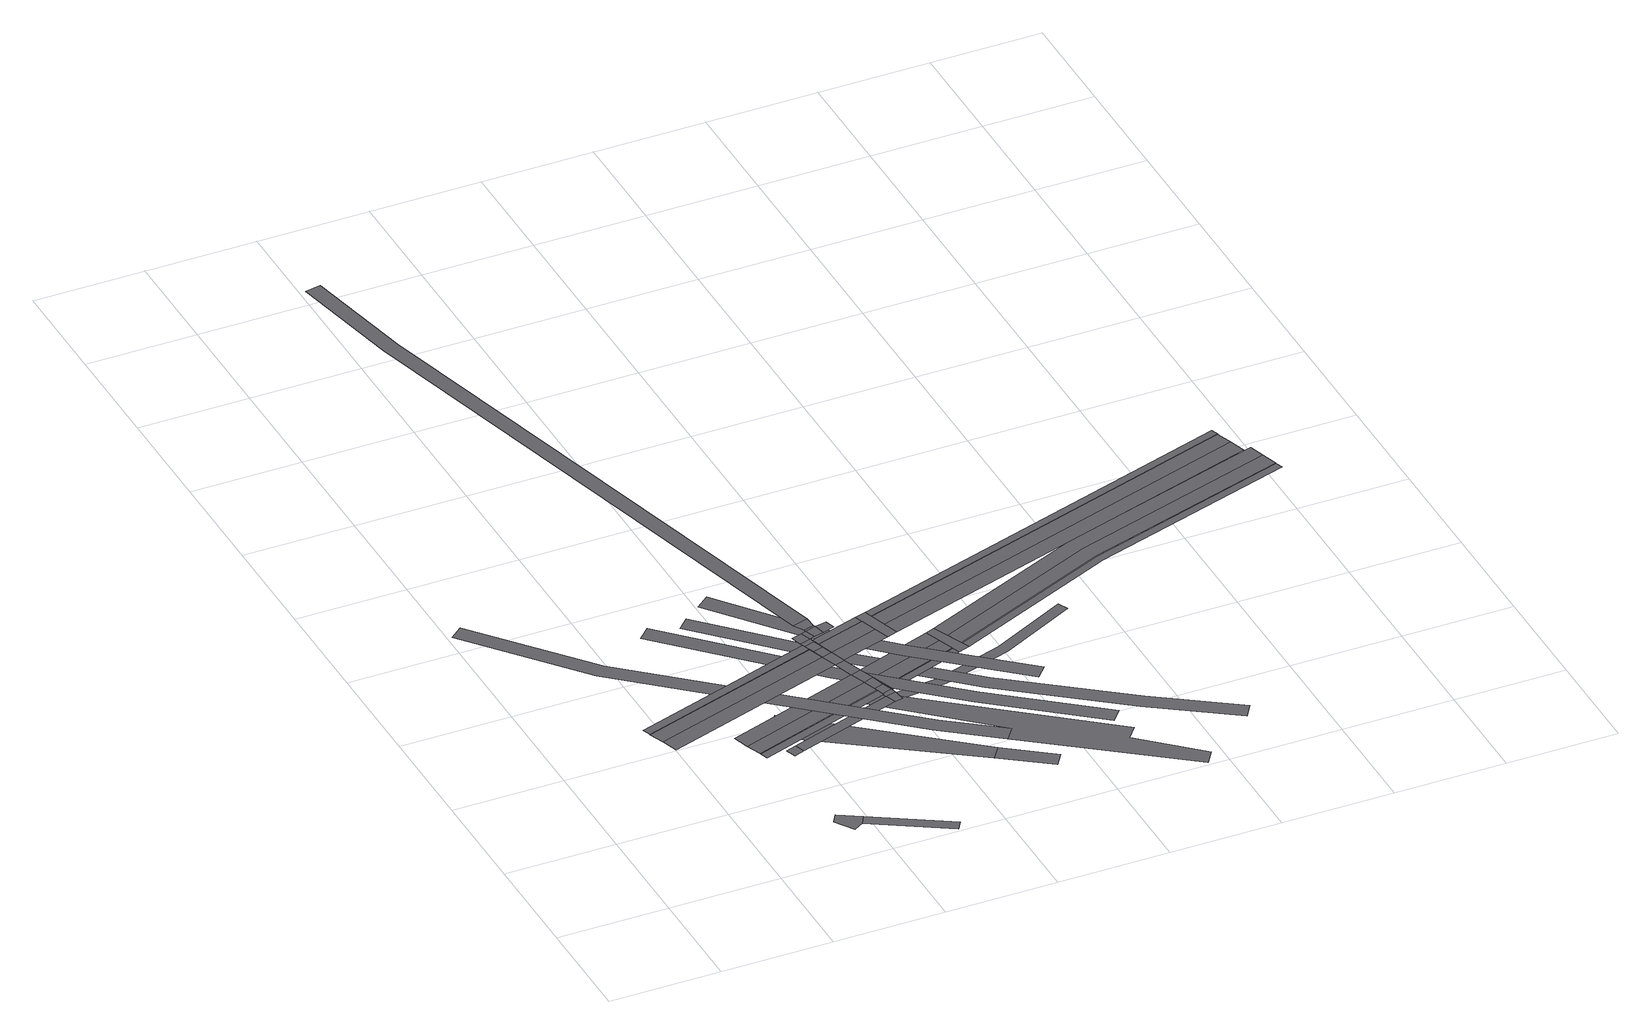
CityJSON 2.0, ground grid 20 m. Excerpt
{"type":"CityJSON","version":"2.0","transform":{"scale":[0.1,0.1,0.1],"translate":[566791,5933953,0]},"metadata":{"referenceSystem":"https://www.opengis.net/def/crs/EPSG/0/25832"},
"CityObjects":{
"road1":{"type":"Road","attributes":{"class":"transportation","name":"Intersection 3956","_createdBy":"webcityeditor","_createdAt":"2026-07-30T19:20:00.000Z","_connectedOsm2streetsRoadIds":["4722","4723","4715"],"_osm2streetsRoadEndpoints":{"4715":"start","4722":"end","4723":"start"},"_osmNodeIds":["10588214323"],"_intersectionControl":"Signed","_verticalProfile":{"placement":"surface","source":"osm_tags","elevationM":0,"osmLayer":0}},"geometry":[{"type":"MultiSurface","lod":"2","boundaries":[[[0,1,2,3,4]]],"semantics":{"surfaces":[{"type":"TrafficArea","function":"intersection","transportationUsage":"intersection","surfaceMaterial":"asphalt","source":"osm2streets","sourceType":"Connection","connectedRoadIds":["4722","4723","4715"],"roadEndpoints":{"4715":"start","4722":"end","4723":"start"},"osmNodeIds":["10588214323"]}],"values":[0]}}]},
"road2":{"type":"Road","attributes":{"class":"transportation","name":"Intersection 14760","_createdBy":"webcityeditor","_createdAt":"2026-07-30T19:20:00.000Z","_connectedOsm2streetsRoadIds":["18004","18052"],"_osm2streetsRoadEndpoints":{"18004":"start","18052":"end"},"_osmNodeIds":["6545686210"],"_intersectionControl":"Signed","_verticalProfile":{"placement":"surface","source":"osm_tags","elevationM":0,"osmLayer":0}},"geometry":[{"type":"MultiSurface","lod":"2","boundaries":[[[5,6,7,8]]],"semantics":{"surfaces":[{"type":"TrafficArea","function":"intersection","transportationUsage":"intersection","surfaceMaterial":"asphalt","source":"osm2streets","sourceType":"Connection","connectedRoadIds":["18004","18052"],"roadEndpoints":{"18004":"start","18052":"end"},"osmNodeIds":["6545686210"]}],"values":[0]}}]},
"road3":{"type":"Road","attributes":{"class":"transportation","function":"road","name":"osm2streets road 4723","_createdBy":"webcityeditor","_createdAt":"2026-07-30T19:20:00.000Z","_osmWayIds":["45816944"],"_osm2streetsLaneCount":1,"_highwayType":"footway","_osmTags":{"highway":"footway","name":"osm2streets road 4723","layer":"0"},"_verticalProfile":{"placement":"surface","source":"osm_tags","elevationM":0,"osmLayer":0}},"geometry":[{"type":"MultiSurface","lod":"2","boundaries":[[[1,9,10,2]]],"semantics":{"surfaces":[{"type":"TrafficArea","function":"sidewalk","trafficDirection":"forward","transportationUsage":"sidewalk","surfaceMaterial":"paving_stones","verticalPlacement":"surface","roadElevation":0,"source":"osm2streets","sourceType":"Footway","sourceSurfaceIndex":0,"osm2streetsLaneIndex":0,"osmWayIds":["45816944"],"allowedModes":["pedestrian"]}],"values":[0]}}]},
"road4":{"type":"Road","attributes":{"class":"transportation","function":"road","name":"Altmannbrücke","_createdBy":"webcityeditor","_createdAt":"2026-07-30T19:20:00.000Z","_osmWayIds":["1135854788"],"_osm2streetsLaneCount":4,"_highwayType":"secondary","_osmTags":{"highway":"secondary","name":"Altmannbrücke","layer":"1"},"_verticalProfile":{"placement":"elevated","source":"osm_tags","osmLayer":1}},"geometry":[{"type":"MultiSurface","lod":"2","boundaries":[[[11,12,13,14]],[[15,16,12,11]],[[17,18,16,15]],[[19,20,18,17]]],"semantics":{"surfaces":[{"type":"TrafficArea","function":"driving_lane","trafficDirection":"forward","transportationUsage":"car_lane","surfaceMaterial":"asphalt","maxspeed":30,"verticalPlacement":"elevated","source":"osm2streets","sourceType":"Driving","sourceSurfaceIndex":0,"osm2streetsLaneIndex":0,"osmWayIds":["1135854788"],"allowedModes":["car"]},{"type":"TrafficArea","function":"driving_lane","trafficDirection":"forward","transportationUsage":"car_lane","surfaceMaterial":"asphalt","maxspeed":30,"verticalPlacement":"elevated","source":"osm2streets","sourceType":"Driving","sourceSurfaceIndex":1,"osm2streetsLaneIndex":1,"osmWayIds":["1135854788"],"allowedModes":["car"]},{"type":"AuxiliaryTrafficArea","function":"median","trafficDirection":"forward","transportationUsage":"median","surfaceMaterial":"asphalt","maxspeed":30,"verticalPlacement":"elevated","source":"osm2streets","sourceType":"Buffer(Curb)","sourceSurfaceIndex":2,"osm2streetsLaneIndex":2,"osmWayIds":["1135854788"],"osm2streetsPropertiesJson":"{\"allowed_turns\":[],\"direction\":\"Forward\",\"index\":2,\"layer\":1,\"osm_way_ids\":[1135854788],\"road\":22604,\"speed_limit\":\"Some(Speed(8.3333))\",\"type\":\"Buffer(Curb)\",\"width\":0.1}"},{"type":"TrafficArea","function":"sidewalk","trafficDirection":"forward","transportationUsage":"sidewalk","surfaceMaterial":"asphalt","maxspeed":30,"verticalPlacement":"elevated","source":"osm2streets","sourceType":"Sidewalk","sourceSurfaceIndex":3,"osm2streetsLaneIndex":3,"osmWayIds":["1135854788"],"allowedModes":["pedestrian"]}],"values":[0,1,2,3]}}]},
"road5":{"type":"Road","attributes":{"class":"transportation","function":"road","name":"Lübeck-Hamburger Bahn","_createdBy":"webcityeditor","_createdAt":"2026-07-30T19:20:00.000Z","_osmWayIds":["44329825"],"_osm2streetsLaneCount":1,"_highwayType":"rail","_osmTags":{"highway":"rail","name":"Lübeck-Hamburger Bahn","layer":"0"},"_verticalProfile":{"placement":"surface","source":"osm_tags","elevationM":0,"osmLayer":0}},"geometry":[{"type":"MultiSurface","lod":"2","boundaries":[[[21,22,23,24,25,26,27,28]]],"semantics":{"surfaces":[{"type":"TrafficArea","function":"driving_lane","trafficDirection":"forward","transportationUsage":"car_lane","surfaceMaterial":"asphalt","verticalPlacement":"surface","roadElevation":0,"source":"osm2streets","sourceType":"LightRail","sourceSurfaceIndex":0,"osm2streetsLaneIndex":0,"osmWayIds":["44329825"],"allowedModes":["car"]}],"values":[0]}}]},
"road6":{"type":"Road","attributes":{"class":"transportation","function":"road","name":"Altmannbrücke","_createdBy":"webcityeditor","_createdAt":"2026-07-30T19:20:00.000Z","_osmWayIds":["1135854784"],"_osm2streetsLaneCount":4,"_highwayType":"secondary","_osmTags":{"highway":"secondary","name":"Altmannbrücke","layer":"1"},"_verticalProfile":{"placement":"elevated","source":"osm_tags","osmLayer":1}},"geometry":[{"type":"MultiSurface","lod":"2","boundaries":[[[29,30,31,32]],[[33,34,30,29]],[[35,36,34,33]],[[37,38,36,35]]],"semantics":{"surfaces":[{"type":"TrafficArea","function":"driving_lane","trafficDirection":"forward","transportationUsage":"car_lane","surfaceMaterial":"asphalt","maxspeed":30,"verticalPlacement":"elevated","source":"osm2streets","sourceType":"Driving","sourceSurfaceIndex":0,"osm2streetsLaneIndex":0,"osmWayIds":["1135854784"],"allowedModes":["car"]},{"type":"TrafficArea","function":"driving_lane","trafficDirection":"forward","transportationUsage":"car_lane","surfaceMaterial":"asphalt","maxspeed":30,"verticalPlacement":"elevated","source":"osm2streets","sourceType":"Driving","sourceSurfaceIndex":1,"osm2streetsLaneIndex":1,"osmWayIds":["1135854784"],"allowedModes":["car"]},{"type":"AuxiliaryTrafficArea","function":"median","trafficDirection":"forward","transportationUsage":"median","surfaceMaterial":"asphalt","maxspeed":30,"verticalPlacement":"elevated","source":"osm2streets","sourceType":"Buffer(Curb)","sourceSurfaceIndex":2,"osm2streetsLaneIndex":2,"osmWayIds":["1135854784"],"osm2streetsPropertiesJson":"{\"allowed_turns\":[],\"direction\":\"Forward\",\"index\":2,\"layer\":1,\"osm_way_ids\":[1135854784],\"road\":22598,\"speed_limit\":\"Some(Speed(8.3333))\",\"type\":\"Buffer(Curb)\",\"width\":0.1}"},{"type":"TrafficArea","function":"sidewalk","trafficDirection":"forward","transportationUsage":"sidewalk","surfaceMaterial":"asphalt","maxspeed":30,"verticalPlacement":"elevated","source":"osm2streets","sourceType":"Sidewalk","sourceSurfaceIndex":3,"osm2streetsLaneIndex":3,"osmWayIds":["1135854784"],"allowedModes":["pedestrian"]}],"values":[0,1,2,3]}}]},
"road7":{"type":"Road","attributes":{"class":"transportation","function":"road","name":"osm2streets road 18004","_createdBy":"webcityeditor","_createdAt":"2026-07-30T19:20:00.000Z","_osmWayIds":["696163011"],"_osm2streetsLaneCount":1,"_highwayType":"footway","_osmTags":{"highway":"footway","name":"osm2streets road 18004","layer":"1"},"_verticalProfile":{"placement":"elevated","source":"osm_tags","osmLayer":1}},"geometry":[{"type":"MultiSurface","lod":"2","boundaries":[[[8,39,40,5]]],"semantics":{"surfaces":[{"type":"TrafficArea","function":"sidewalk","trafficDirection":"forward","transportationUsage":"sidewalk","surfaceMaterial":"asphalt","verticalPlacement":"elevated","source":"osm2streets","sourceType":"Footway","sourceSurfaceIndex":0,"osm2streetsLaneIndex":0,"osmWayIds":["696163011"],"allowedModes":["pedestrian"]}],"values":[0]}}]},
"road8":{"type":"Road","attributes":{"class":"transportation","name":"Intersection 2571","_createdBy":"webcityeditor","_createdAt":"2026-07-30T19:20:00.000Z","_connectedOsm2streetsRoadIds":["3178","11639","5562"],"_osm2streetsRoadEndpoints":{"3178":"start","5562":"start","11639":"end"},"_osmNodeIds":["315220224"],"_intersectionControl":"Signed","_verticalProfile":{"placement":"surface","source":"osm_tags","elevationM":0,"osmLayer":0}},"geometry":[{"type":"MultiSurface","lod":"2","boundaries":[[[41,42,43,44,45]]],"semantics":{"surfaces":[{"type":"TrafficArea","function":"intersection","transportationUsage":"intersection","surfaceMaterial":"asphalt","source":"osm2streets","sourceType":"Connection","connectedRoadIds":["3178","11639","5562"],"roadEndpoints":{"3178":"start","5562":"start","11639":"end"},"osmNodeIds":["315220224"]}],"values":[0]}}]},
"road9":{"type":"Road","attributes":{"class":"transportation","name":"Intersection 18708","_createdBy":"webcityeditor","_createdAt":"2026-07-30T19:20:00.000Z","_connectedOsm2streetsRoadIds":["18046","22592","18047"],"_osm2streetsRoadEndpoints":{"18046":"end","18047":"start","22592":"end"},"_osmNodeIds":["10588207461"],"_intersectionControl":"Signed","_verticalProfile":{"placement":"surface","source":"osm_tags","elevationM":0,"osmLayer":0}},"geometry":[{"type":"MultiSurface","lod":"2","boundaries":[[[46,47,48,49,50]]],"semantics":{"surfaces":[{"type":"TrafficArea","function":"intersection","transportationUsage":"intersection","surfaceMaterial":"asphalt","source":"osm2streets","sourceType":"Connection","connectedRoadIds":["18046","22592","18047"],"roadEndpoints":{"18046":"end","18047":"start","22592":"end"},"osmNodeIds":["10588207461"]}],"values":[0]}}]},
"road10":{"type":"Road","attributes":{"class":"transportation","function":"road","name":"osm2streets road 22592","_createdBy":"webcityeditor","_createdAt":"2026-07-30T19:20:00.000Z","_osmWayIds":["1135854779"],"_osm2streetsLaneCount":1,"_highwayType":"footway","_osmTags":{"highway":"footway","name":"osm2streets road 22592","layer":"1"},"_verticalProfile":{"placement":"elevated","source":"osm_tags","osmLayer":1}},"geometry":[{"type":"MultiSurface","lod":"2","boundaries":[[[51,48,47,52]]],"semantics":{"surfaces":[{"type":"TrafficArea","function":"sidewalk","trafficDirection":"forward","transportationUsage":"sidewalk","surfaceMaterial":"paving_stones","verticalPlacement":"elevated","source":"osm2streets","sourceType":"Footway","sourceSurfaceIndex":0,"osm2streetsLaneIndex":0,"osmWayIds":["1135854779"],"allowedModes":["pedestrian"]}],"values":[0]}}]},
"road11":{"type":"Road","attributes":{"class":"transportation","name":"Intersection 18717","_createdBy":"webcityeditor","_createdAt":"2026-07-30T19:20:00.000Z","_connectedOsm2streetsRoadIds":["208","22603","207","22604"],"_osm2streetsRoadEndpoints":{"207":"end","208":"start","22603":"end","22604":"start"},"_osmNodeIds":["10588207460"],"_intersectionControl":"Signalled","_verticalProfile":{"placement":"surface","source":"osm_tags","elevationM":0,"osmLayer":0}},"geometry":[{"type":"MultiSurface","lod":"2","boundaries":[[[19,14,53,54,55,56,11]]],"semantics":{"surfaces":[{"type":"TrafficArea","function":"intersection","transportationUsage":"intersection","surfaceMaterial":"asphalt","source":"osm2streets","sourceType":"Connection","connectedRoadIds":["208","22603","207","22604"],"roadEndpoints":{"207":"end","208":"start","22603":"end","22604":"start"},"osmNodeIds":["10588207460"]}],"values":[0]}}]},
"road12":{"type":"Road","attributes":{"class":"transportation","name":"Intersection 115","_createdBy":"webcityeditor","_createdAt":"2026-07-30T19:20:00.000Z","_connectedOsm2streetsRoadIds":["22592","208"],"_osm2streetsRoadEndpoints":{"208":"end","22592":"start"},"_osmNodeIds":["10588207458"],"_intersectionControl":"Signed","_verticalProfile":{"placement":"surface","source":"osm_tags","elevationM":0,"osmLayer":0}},"geometry":[{"type":"MultiSurface","lod":"2","boundaries":[[[57,51,52,58]]],"semantics":{"surfaces":[{"type":"TrafficArea","function":"intersection","transportationUsage":"intersection","surfaceMaterial":"asphalt","source":"osm2streets","sourceType":"Connection","connectedRoadIds":["22592","208"],"roadEndpoints":{"208":"end","22592":"start"},"osmNodeIds":["10588207458"]}],"values":[0]}}]},
"road13":{"type":"Road","attributes":{"class":"transportation","function":"road","name":"osm2streets road 208","_createdBy":"webcityeditor","_createdAt":"2026-07-30T19:20:00.000Z","_osmWayIds":["4856951"],"_osm2streetsLaneCount":1,"_highwayType":"footway","_osmTags":{"highway":"footway","name":"osm2streets road 208","layer":"1"},"_verticalProfile":{"placement":"elevated","source":"osm_tags","osmLayer":1}},"geometry":[{"type":"MultiSurface","lod":"2","boundaries":[[[56,57,58,11]]],"semantics":{"surfaces":[{"type":"TrafficArea","function":"sidewalk","trafficDirection":"forward","transportationUsage":"sidewalk","surfaceMaterial":"asphalt","verticalPlacement":"elevated","source":"osm2streets","sourceType":"Footway","sourceSurfaceIndex":0,"osm2streetsLaneIndex":0,"osmWayIds":["4856951"],"allowedModes":["pedestrian"]}],"values":[0]}}]},
"road14":{"type":"Road","attributes":{"class":"transportation","function":"road","name":"osm2streets road 207","_createdBy":"webcityeditor","_createdAt":"2026-07-30T19:20:00.000Z","_osmWayIds":["4856951"],"_osm2streetsLaneCount":1,"_highwayType":"footway","_osmTags":{"highway":"footway","name":"osm2streets road 207","layer":"1"},"_verticalProfile":{"placement":"elevated","source":"osm_tags","osmLayer":1}},"geometry":[{"type":"MultiSurface","lod":"2","boundaries":[[[59,53,14,31]]],"semantics":{"surfaces":[{"type":"TrafficArea","function":"sidewalk","trafficDirection":"forward","transportationUsage":"sidewalk","surfaceMaterial":"asphalt","verticalPlacement":"elevated","source":"osm2streets","sourceType":"Footway","sourceSurfaceIndex":0,"osm2streetsLaneIndex":0,"osmWayIds":["4856951"],"allowedModes":["pedestrian"]}],"values":[0]}}]},
"road15":{"type":"Road","attributes":{"class":"transportation","name":"Intersection 18709","_createdBy":"webcityeditor","_createdAt":"2026-07-30T19:20:00.000Z","_connectedOsm2streetsRoadIds":["22593","18005","18004"],"_osm2streetsRoadEndpoints":{"18004":"end","18005":"start","22593":"start"},"_osmNodeIds":["6537250724"],"_intersectionControl":"Signed","_verticalProfile":{"placement":"surface","source":"osm_tags","elevationM":0,"osmLayer":0}},"geometry":[{"type":"MultiSurface","lod":"2","boundaries":[[[39,60,61,62,40]]],"semantics":{"surfaces":[{"type":"TrafficArea","function":"intersection","transportationUsage":"intersection","surfaceMaterial":"asphalt","source":"osm2streets","sourceType":"Connection","connectedRoadIds":["22593","18005","18004"],"roadEndpoints":{"18004":"end","18005":"start","22593":"start"},"osmNodeIds":["6537250724"]}],"values":[0]}}]},
"road16":{"type":"Road","attributes":{"class":"transportation","function":"road","name":"osm2streets road 206","_createdBy":"webcityeditor","_createdAt":"2026-07-30T19:20:00.000Z","_osmWayIds":["4856951"],"_osm2streetsLaneCount":1,"_highwayType":"footway","_osmTags":{"highway":"footway","name":"osm2streets road 206","layer":"1"},"_verticalProfile":{"placement":"elevated","source":"osm_tags","osmLayer":1}},"geometry":[{"type":"MultiSurface","lod":"2","boundaries":[[[63,64,65,66]]],"semantics":{"surfaces":[{"type":"TrafficArea","function":"sidewalk","trafficDirection":"forward","transportationUsage":"sidewalk","surfaceMaterial":"asphalt","verticalPlacement":"elevated","source":"osm2streets","sourceType":"Footway","sourceSurfaceIndex":0,"osm2streetsLaneIndex":0,"osmWayIds":["4856951"],"allowedModes":["pedestrian"]}],"values":[0]}}]},
"road17":{"type":"Road","attributes":{"class":"transportation","name":"Intersection 114","_createdBy":"webcityeditor","_createdAt":"2026-07-30T19:20:00.000Z","_connectedOsm2streetsRoadIds":["206","22593"],"_osm2streetsRoadEndpoints":{"206":"start","22593":"end"},"_osmNodeIds":["10588207459"],"_intersectionControl":"Signed","_verticalProfile":{"placement":"surface","source":"osm_tags","elevationM":0,"osmLayer":0}},"geometry":[{"type":"MultiSurface","lod":"2","boundaries":[[[66,67,68,63]]],"semantics":{"surfaces":[{"type":"TrafficArea","function":"intersection","transportationUsage":"intersection","surfaceMaterial":"asphalt","source":"osm2streets","sourceType":"Connection","connectedRoadIds":["206","22593"],"roadEndpoints":{"206":"start","22593":"end"},"osmNodeIds":["10588207459"]}],"values":[0]}}]},
"road18":{"type":"Road","attributes":{"class":"transportation","function":"road","name":"osm2streets road 22593","_createdBy":"webcityeditor","_createdAt":"2026-07-30T19:20:00.000Z","_osmWayIds":["1135854780"],"_osm2streetsLaneCount":1,"_highwayType":"footway","_osmTags":{"highway":"footway","name":"osm2streets road 22593","layer":"1"},"_verticalProfile":{"placement":"elevated","source":"osm_tags","osmLayer":1}},"geometry":[{"type":"MultiSurface","lod":"2","boundaries":[[[62,68,67,40]]],"semantics":{"surfaces":[{"type":"TrafficArea","function":"sidewalk","trafficDirection":"forward","transportationUsage":"sidewalk","surfaceMaterial":"paving_stones","verticalPlacement":"elevated","source":"osm2streets","sourceType":"Footway","sourceSurfaceIndex":0,"osm2streetsLaneIndex":0,"osmWayIds":["1135854780"],"allowedModes":["pedestrian"]}],"values":[0]}}]},
"road19":{"type":"Road","attributes":{"class":"transportation","name":"Intersection 18712","_createdBy":"webcityeditor","_createdAt":"2026-07-30T19:20:00.000Z","_connectedOsm2streetsRoadIds":["207","22599","206","22598"],"_osm2streetsRoadEndpoints":{"206":"end","207":"start","22598":"end","22599":"start"},"_osmNodeIds":["14886728"],"_intersectionControl":"Signalled","_verticalProfile":{"placement":"surface","source":"osm_tags","elevationM":0,"osmLayer":0}},"geometry":[{"type":"MultiSurface","lod":"2","boundaries":[[[38,65,64,69,59,31]]],"semantics":{"surfaces":[{"type":"TrafficArea","function":"intersection","transportationUsage":"intersection","surfaceMaterial":"asphalt","source":"osm2streets","sourceType":"Connection","connectedRoadIds":["207","22599","206","22598"],"roadEndpoints":{"206":"end","207":"start","22598":"end","22599":"start"},"osmNodeIds":["14886728"]}],"values":[0]}}]},
"road20":{"type":"Road","attributes":{"class":"transportation","function":"road","name":"osm2streets road 18046","_createdBy":"webcityeditor","_createdAt":"2026-07-30T19:20:00.000Z","_osmWayIds":["696988727"],"_osm2streetsLaneCount":1,"_highwayType":"footway","_osmTags":{"highway":"footway","name":"osm2streets road 18046","layer":"1"},"_verticalProfile":{"placement":"elevated","source":"osm_tags","osmLayer":1}},"geometry":[{"type":"MultiSurface","lod":"2","boundaries":[[[70,50,49,71]]],"semantics":{"surfaces":[{"type":"TrafficArea","function":"sidewalk","trafficDirection":"forward","transportationUsage":"sidewalk","surfaceMaterial":"asphalt","verticalPlacement":"elevated","source":"osm2streets","sourceType":"Footway","sourceSurfaceIndex":0,"osm2streetsLaneIndex":0,"osmWayIds":["696988727"],"allowedModes":["pedestrian"]}],"values":[0]}}]},
"road21":{"type":"Road","attributes":{"class":"transportation","function":"road","name":"Berlin-Hamburger Bahn","_createdBy":"webcityeditor","_createdAt":"2026-07-30T19:20:00.000Z","_osmWayIds":["28679357"],"_osm2streetsLaneCount":1,"_highwayType":"rail","_osmTags":{"highway":"rail","name":"Berlin-Hamburger Bahn","layer":"0"},"_verticalProfile":{"placement":"surface","source":"osm_tags","elevationM":0,"osmLayer":0}},"geometry":[{"type":"MultiSurface","lod":"2","boundaries":[[[72,73,74,75,76,77,78,79]]],"semantics":{"surfaces":[{"type":"TrafficArea","function":"driving_lane","trafficDirection":"forward","transportationUsage":"car_lane","surfaceMaterial":"asphalt","verticalPlacement":"surface","roadElevation":0,"source":"osm2streets","sourceType":"LightRail","sourceSurfaceIndex":0,"osm2streetsLaneIndex":0,"osmWayIds":["28679357"],"allowedModes":["car"]}],"values":[0]}}]},
"road22":{"type":"Road","attributes":{"class":"transportation","name":"Intersection 14789","_createdBy":"webcityeditor","_createdAt":"2026-07-30T19:20:00.000Z","_connectedOsm2streetsRoadIds":["3233","22594"],"_osm2streetsRoadEndpoints":{"3233":"start","22594":"end"},"_osmNodeIds":["6537214969"],"_intersectionControl":"Signed","_verticalProfile":{"placement":"surface","source":"osm_tags","elevationM":0,"osmLayer":0}},"geometry":[{"type":"MultiSurface","lod":"2","boundaries":[[[80,81,82,83]]],"semantics":{"surfaces":[{"type":"TrafficArea","function":"intersection","transportationUsage":"intersection","surfaceMaterial":"asphalt","source":"osm2streets","sourceType":"Connection","connectedRoadIds":["3233","22594"],"roadEndpoints":{"3233":"start","22594":"end"},"osmNodeIds":["6537214969"]}],"values":[0]}}]},
"road23":{"type":"Road","attributes":{"class":"transportation","name":"Intersection 18710","_createdBy":"webcityeditor","_createdAt":"2026-07-30T19:20:00.000Z","_connectedOsm2streetsRoadIds":["22594","18045","18046"],"_osm2streetsRoadEndpoints":{"18045":"end","18046":"start","22594":"start"},"_osmNodeIds":["6537250696"],"_intersectionControl":"Signed","_verticalProfile":{"placement":"surface","source":"osm_tags","elevationM":0,"osmLayer":0}},"geometry":[{"type":"MultiSurface","lod":"2","boundaries":[[[71,84,85,86,70]]],"semantics":{"surfaces":[{"type":"TrafficArea","function":"intersection","transportationUsage":"intersection","surfaceMaterial":"asphalt","source":"osm2streets","sourceType":"Connection","connectedRoadIds":["22594","18045","18046"],"roadEndpoints":{"18045":"end","18046":"start","22594":"start"},"osmNodeIds":["6537250696"]}],"values":[0]}}]},
"road24":{"type":"Road","attributes":{"class":"transportation","function":"road","name":"Julius-Kobler-Weg","_createdBy":"webcityeditor","_createdAt":"2026-07-30T19:20:00.000Z","_osmWayIds":["1135854781"],"_osm2streetsLaneCount":1,"_highwayType":"footway","_osmTags":{"highway":"footway","name":"Julius-Kobler-Weg","layer":"1"},"_verticalProfile":{"placement":"elevated","source":"osm_tags","osmLayer":1}},"geometry":[{"type":"MultiSurface","lod":"2","boundaries":[[[86,82,81,70]]],"semantics":{"surfaces":[{"type":"TrafficArea","function":"sidewalk","trafficDirection":"forward","transportationUsage":"sidewalk","surfaceMaterial":"paving_stones","verticalPlacement":"elevated","source":"osm2streets","sourceType":"Footway","sourceSurfaceIndex":0,"osm2streetsLaneIndex":0,"osmWayIds":["1135854781"],"allowedModes":["pedestrian"]}],"values":[0]}}]},
"road25":{"type":"Road","attributes":{"class":"transportation","function":"road","name":"Berlin-Hamburger Bahn","_createdBy":"webcityeditor","_createdAt":"2026-07-30T19:20:00.000Z","_osmWayIds":["62182013"],"_osm2streetsLaneCount":1,"_highwayType":"rail","_osmTags":{"highway":"rail","name":"Berlin-Hamburger Bahn","layer":"0"},"_verticalProfile":{"placement":"surface","source":"osm_tags","elevationM":0,"osmLayer":0}},"geometry":[{"type":"MultiSurface","lod":"2","boundaries":[[[41,87,88,42]]],"semantics":{"surfaces":[{"type":"TrafficArea","function":"driving_lane","trafficDirection":"forward","transportationUsage":"car_lane","surfaceMaterial":"asphalt","maxspeed":40,"verticalPlacement":"surface","roadElevation":0,"source":"osm2streets","sourceType":"LightRail","sourceSurfaceIndex":0,"osm2streetsLaneIndex":0,"osmWayIds":["62182013"],"allowedModes":["car"]}],"values":[0]}}]},
"road26":{"type":"Road","attributes":{"class":"transportation","function":"road","name":"osm2streets road 18045","_createdBy":"webcityeditor","_createdAt":"2026-07-30T19:20:00.000Z","_osmWayIds":["696988727"],"_osm2streetsLaneCount":1,"_highwayType":"footway","_osmTags":{"highway":"footway","name":"osm2streets road 18045","layer":"1"},"_verticalProfile":{"placement":"elevated","source":"osm_tags","osmLayer":1}},"geometry":[{"type":"MultiSurface","lod":"2","boundaries":[[[89,86,85,90]]],"semantics":{"surfaces":[{"type":"TrafficArea","function":"sidewalk","trafficDirection":"forward","transportationUsage":"sidewalk","surfaceMaterial":"asphalt","verticalPlacement":"elevated","source":"osm2streets","sourceType":"Footway","sourceSurfaceIndex":0,"osm2streetsLaneIndex":0,"osmWayIds":["696988727"],"allowedModes":["pedestrian"]}],"values":[0]}}]},
"road27":{"type":"Road","attributes":{"class":"transportation","function":"road","name":"Julius-Kobler-Weg","_createdBy":"webcityeditor","_createdAt":"2026-07-30T19:20:00.000Z","_osmWayIds":["28799584","696988730"],"_osm2streetsLaneCount":1,"_highwayType":"path","_osmTags":{"highway":"path","name":"Julius-Kobler-Weg","layer":"0"},"_verticalProfile":{"placement":"surface","source":"osm_tags","elevationM":0,"osmLayer":0}},"geometry":[{"type":"MultiSurface","lod":"2","boundaries":[[[83,91,92,93,94,80]]],"semantics":{"surfaces":[{"type":"TrafficArea","function":"sidewalk","trafficDirection":"forward","transportationUsage":"sidewalk","surfaceMaterial":"paving_stones","verticalPlacement":"surface","roadElevation":0,"source":"osm2streets","sourceType":"SharedUse","sourceSurfaceIndex":0,"osm2streetsLaneIndex":0,"osmWayIds":["28799584","696988730"],"allowedModes":["pedestrian","bicycle"]}],"values":[0]}}]},
"road28":{"type":"Road","attributes":{"class":"transportation","function":"road","name":"Altmannbrücke","_createdBy":"webcityeditor","_createdAt":"2026-07-30T19:20:00.000Z","_osmWayIds":["1135854788"],"_osm2streetsLaneCount":4,"_highwayType":"secondary","_osmTags":{"highway":"secondary","name":"Altmannbrücke","layer":"1"},"_verticalProfile":{"placement":"elevated","source":"osm_tags","osmLayer":1}},"geometry":[{"type":"MultiSurface","lod":"2","boundaries":[[[95,56,54,96]],[[97,98,56,95]],[[99,100,98,97]],[[101,55,100,99]]],"semantics":{"surfaces":[{"type":"TrafficArea","function":"driving_lane","trafficDirection":"forward","transportationUsage":"car_lane","surfaceMaterial":"asphalt","maxspeed":30,"verticalPlacement":"elevated","source":"osm2streets","sourceType":"Driving","sourceSurfaceIndex":0,"osm2streetsLaneIndex":0,"osmWayIds":["1135854788"],"allowedModes":["car"]},{"type":"TrafficArea","function":"driving_lane","trafficDirection":"forward","transportationUsage":"car_lane","surfaceMaterial":"asphalt","maxspeed":30,"verticalPlacement":"elevated","source":"osm2streets","sourceType":"Driving","sourceSurfaceIndex":1,"osm2streetsLaneIndex":1,"osmWayIds":["1135854788"],"allowedModes":["car"]},{"type":"AuxiliaryTrafficArea","function":"median","trafficDirection":"forward","transportationUsage":"median","surfaceMaterial":"asphalt","maxspeed":30,"verticalPlacement":"elevated","source":"osm2streets","sourceType":"Buffer(Curb)","sourceSurfaceIndex":2,"osm2streetsLaneIndex":2,"osmWayIds":["1135854788"],"osm2streetsPropertiesJson":"{\"allowed_turns\":[],\"direction\":\"Forward\",\"index\":2,\"layer\":1,\"osm_way_ids\":[1135854788],\"road\":22603,\"speed_limit\":\"Some(Speed(8.3333))\",\"type\":\"Buffer(Curb)\",\"width\":0.1}"},{"type":"TrafficArea","function":"sidewalk","trafficDirection":"forward","transportationUsage":"sidewalk","surfaceMaterial":"asphalt","maxspeed":30,"verticalPlacement":"elevated","source":"osm2streets","sourceType":"Sidewalk","sourceSurfaceIndex":3,"osm2streetsLaneIndex":3,"osmWayIds":["1135854788"],"allowedModes":["pedestrian"]}],"values":[0,1,2,3]}}]},
"road29":{"type":"Road","attributes":{"class":"transportation","function":"road","name":"City-S-Bahn","_createdBy":"webcityeditor","_createdAt":"2026-07-30T19:20:00.000Z","_osmWayIds":["1230702904"],"_osm2streetsLaneCount":1,"_highwayType":"light_rail","_osmTags":{"highway":"light_rail","name":"City-S-Bahn","layer":"0"},"_verticalProfile":{"placement":"surface","source":"osm_tags","elevationM":0,"osmLayer":0}},"geometry":[{"type":"MultiSurface","lod":"2","boundaries":[[[102,103,104,105,106,107,108,109]]],"semantics":{"surfaces":[{"type":"TrafficArea","function":"driving_lane","trafficDirection":"forward","transportationUsage":"car_lane","surfaceMaterial":"asphalt","verticalPlacement":"surface","roadElevation":0,"source":"osm2streets","sourceType":"LightRail","sourceSurfaceIndex":0,"osm2streetsLaneIndex":0,"osmWayIds":["1230702904"],"allowedModes":["car"]}],"values":[0]}}]},
"road30":{"type":"Road","attributes":{"class":"transportation","function":"road","name":"Altmannbrücke","_createdBy":"webcityeditor","_createdAt":"2026-07-30T19:20:00.000Z","_osmWayIds":["1135854784"],"_osm2streetsLaneCount":4,"_highwayType":"secondary","_osmTags":{"highway":"secondary","name":"Altmannbrücke","layer":"1"},"_verticalProfile":{"placement":"elevated","source":"osm_tags","osmLayer":1}},"geometry":[{"type":"MultiSurface","lod":"2","boundaries":[[[110,111,112,59]],[[113,114,111,110]],[[115,116,114,113]],[[69,117,116,115]]],"semantics":{"surfaces":[{"type":"TrafficArea","function":"driving_lane","trafficDirection":"forward","transportationUsage":"car_lane","surfaceMaterial":"asphalt","maxspeed":30,"verticalPlacement":"elevated","source":"osm2streets","sourceType":"Driving","sourceSurfaceIndex":0,"osm2streetsLaneIndex":0,"osmWayIds":["1135854784"],"allowedModes":["car"]},{"type":"TrafficArea","function":"driving_lane","trafficDirection":"forward","transportationUsage":"car_lane","surfaceMaterial":"asphalt","maxspeed":30,"verticalPlacement":"elevated","source":"osm2streets","sourceType":"Driving","sourceSurfaceIndex":1,"osm2streetsLaneIndex":1,"osmWayIds":["1135854784"],"allowedModes":["car"]},{"type":"AuxiliaryTrafficArea","function":"median","trafficDirection":"forward","transportationUsage":"median","surfaceMaterial":"asphalt","maxspeed":30,"verticalPlacement":"elevated","source":"osm2streets","sourceType":"Buffer(Curb)","sourceSurfaceIndex":2,"osm2streetsLaneIndex":2,"osmWayIds":["1135854784"],"osm2streetsPropertiesJson":"{\"allowed_turns\":[],\"direction\":\"Forward\",\"index\":2,\"layer\":1,\"osm_way_ids\":[1135854784],\"road\":22599,\"speed_limit\":\"Some(Speed(8.3333))\",\"type\":\"Buffer(Curb)\",\"width\":0.1}"},{"type":"TrafficArea","function":"sidewalk","trafficDirection":"forward","transportationUsage":"sidewalk","surfaceMaterial":"asphalt","maxspeed":30,"verticalPlacement":"elevated","source":"osm2streets","sourceType":"Sidewalk","sourceSurfaceIndex":3,"osm2streetsLaneIndex":3,"osmWayIds":["1135854784"],"allowedModes":["pedestrian"]}],"values":[0,1,2,3]}}]},
"road31":{"type":"Road","attributes":{"class":"transportation","name":"Intersection 10264","_createdBy":"webcityeditor","_createdAt":"2026-07-30T19:20:00.000Z","_connectedOsm2streetsRoadIds":["4592","3186","3187","4593"],"_osm2streetsRoadEndpoints":{"3186":"end","3187":"start","4592":"end","4593":"start"},"_osmNodeIds":["2703781405","3073828387"],"_intersectionControl":"Signed","_verticalProfile":{"placement":"surface","source":"osm_tags","elevationM":0,"osmLayer":0}},"geometry":[{"type":"MultiSurface","lod":"2","boundaries":[[[118,119,120,121,122,123,25,24]]],"semantics":{"surfaces":[{"type":"TrafficArea","function":"intersection","transportationUsage":"intersection","surfaceMaterial":"asphalt","source":"osm2streets","sourceType":"Connection","connectedRoadIds":["4592","3186","3187","4593"],"roadEndpoints":{"3186":"end","3187":"start","4592":"end","4593":"start"},"osmNodeIds":["2703781405","3073828387"]}],"values":[0]}}]},
"road32":{"type":"Road","attributes":{"class":"transportation","name":"Intersection 18716","_createdBy":"webcityeditor","_createdAt":"2026-07-30T19:20:00.000Z","_connectedOsm2streetsRoadIds":["22605","22603"],"_osm2streetsRoadEndpoints":{"22603":"start","22605":"end"},"_osmNodeIds":["10588207473"],"_intersectionControl":"Signed","_verticalProfile":{"placement":"surface","source":"osm_tags","elevationM":0,"osmLayer":0}},"geometry":[{"type":"MultiSurface","lod":"2","boundaries":[[[96,124,125,101]]],"semantics":{"surfaces":[{"type":"TrafficArea","function":"intersection","transportationUsage":"intersection","surfaceMaterial":"asphalt","source":"osm2streets","sourceType":"Connection","connectedRoadIds":["22605","22603"],"roadEndpoints":{"22603":"start","22605":"end"},"osmNodeIds":["10588207473"]}],"values":[0]}}]},
"road33":{"type":"Road","attributes":{"class":"transportation","function":"road","name":"Verbindungsbahn","_createdBy":"webcityeditor","_createdAt":"2026-07-30T19:20:00.000Z","_osmWayIds":["42764951"],"_osm2streetsLaneCount":1,"_highwayType":"light_rail","_osmTags":{"highway":"light_rail","name":"Verbindungsbahn","layer":"0"},"_verticalProfile":{"placement":"surface","source":"osm_tags","elevationM":0,"osmLayer":0}},"geometry":[{"type":"MultiSurface","lod":"2","boundaries":[[[126,127,128,129,130,131,132,133,134,135]]],"semantics":{"surfaces":[{"type":"TrafficArea","function":"driving_lane","trafficDirection":"forward","transportationUsage":"car_lane","surfaceMaterial":"asphalt","verticalPlacement":"surface","roadElevation":0,"source":"osm2streets","sourceType":"LightRail","sourceSurfaceIndex":0,"osm2streetsLaneIndex":0,"osmWayIds":["42764951"],"allowedModes":["car"]}],"values":[0]}}]},
"road34":{"type":"Road","attributes":{"class":"transportation","name":"Intersection 6781","_createdBy":"webcityeditor","_createdAt":"2026-07-30T19:20:00.000Z","_connectedOsm2streetsRoadIds":["7883","22599"],"_osm2streetsRoadEndpoints":{"7883":"start","22599":"end"},"_osmNodeIds":["10588207487"],"_intersectionControl":"Signed","_verticalProfile":{"placement":"surface","source":"osm_tags","elevationM":0,"osmLayer":0}},"geometry":[{"type":"MultiSurface","lod":"2","boundaries":[[[136,112,117,137]]],"semantics":{"surfaces":[{"type":"TrafficArea","function":"intersection","transportationUsage":"intersection","surfaceMaterial":"asphalt","source":"osm2streets","sourceType":"Connection","connectedRoadIds":["7883","22599"],"roadEndpoints":{"7883":"start","22599":"end"},"osmNodeIds":["10588207487"]}],"values":[0]}}]},
"road35":{"type":"Road","attributes":{"class":"transportation","function":"road","name":"osm2streets road 18005","_createdBy":"webcityeditor","_createdAt":"2026-07-30T19:20:00.000Z","_osmWayIds":["696163011"],"_osm2streetsLaneCount":1,"_highwayType":"footway","_osmTags":{"highway":"footway","name":"osm2streets road 18005","layer":"1"},"_verticalProfile":{"placement":"elevated","source":"osm_tags","osmLayer":1}},"geometry":[{"type":"MultiSurface","lod":"2","boundaries":[[[60,138,139,140,141,142,143,61]]],"semantics":{"surfaces":[{"type":"TrafficArea","function":"sidewalk","trafficDirection":"forward","transportationUsage":"sidewalk","surfaceMaterial":"asphalt","verticalPlacement":"elevated","source":"osm2streets","sourceType":"Footway","sourceSurfaceIndex":0,"osm2streetsLaneIndex":0,"osmWayIds":["696163011"],"allowedModes":["pedestrian"]}],"values":[0]}}]},
"road36":{"type":"Road","attributes":{"class":"transportation","function":"road","name":"Kurt-Schumacher-Allee","_createdBy":"webcityeditor","_createdAt":"2026-07-30T19:20:00.000Z","_osmWayIds":["1135854789"],"_osm2streetsLaneCount":4,"_highwayType":"secondary","_osmTags":{"highway":"secondary","name":"Kurt-Schumacher-Allee","layer":"0"},"_verticalProfile":{"placement":"surface","source":"osm_tags","elevationM":0,"osmLayer":0}},"geometry":[{"type":"MultiSurface","lod":"2","boundaries":[[[144,145,124,146]],[[147,148,145,144]],[[149,150,148,147]],[[151,125,150,149]]],"semantics":{"surfaces":[{"type":"TrafficArea","function":"driving_lane","trafficDirection":"forward","transportationUsage":"car_lane","surfaceMaterial":"asphalt","maxspeed":30,"verticalPlacement":"surface","roadElevation":0,"source":"osm2streets","sourceType":"Driving","sourceSurfaceIndex":0,"osm2streetsLaneIndex":0,"osmWayIds":["1135854789"],"allowedModes":["car"]},{"type":"TrafficArea","function":"driving_lane","trafficDirection":"forward","transportationUsage":"car_lane","surfaceMaterial":"asphalt","maxspeed":30,"verticalPlacement":"surface","roadElevation":0,"source":"osm2streets","sourceType":"Driving","sourceSurfaceIndex":1,"osm2streetsLaneIndex":1,"osmWayIds":["1135854789"],"allowedModes":["car"]},{"type":"AuxiliaryTrafficArea","function":"median","trafficDirection":"forward","transportationUsage":"median","surfaceMaterial":"asphalt","maxspeed":30,"verticalPlacement":"surface","roadElevation":0,"source":"osm2streets","sourceType":"Buffer(Curb)","sourceSurfaceIndex":2,"osm2streetsLaneIndex":2,"osmWayIds":["1135854789"],"osm2streetsPropertiesJson":"{\"allowed_turns\":[],\"direction\":\"Forward\",\"index\":2,\"layer\":0,\"osm_way_ids\":[1135854789],\"road\":22605,\"speed_limit\":\"Some(Speed(8.3333))\",\"type\":\"Buffer(Curb)\",\"width\":0.1}"},{"type":"TrafficArea","function":"sidewalk","trafficDirection":"forward","transportationUsage":"sidewalk","surfaceMaterial":"asphalt","maxspeed":30,"verticalPlacement":"surface","roadElevation":0,"source":"osm2streets","sourceType":"Sidewalk","sourceSurfaceIndex":3,"osm2streetsLaneIndex":3,"osmWayIds":["1135854789"],"allowedModes":["pedestrian"]}],"values":[0,1,2,3]}}]},
"road37":{"type":"Road","attributes":{"class":"transportation","function":"road","name":"Kurt-Schumacher-Allee","_createdBy":"webcityeditor","_createdAt":"2026-07-30T19:20:00.000Z","_osmWayIds":["143586184"],"_osm2streetsLaneCount":4,"_highwayType":"secondary","_osmTags":{"highway":"secondary","name":"Kurt-Schumacher-Allee","layer":"0"},"_verticalProfile":{"placement":"surface","source":"osm_tags","elevationM":0,"osmLayer":0}},"geometry":[{"type":"MultiSurface","lod":"2","boundaries":[[[152,153,154,155,156,136]],[[157,158,159,154,153,152]],[[160,161,162,159,158,157]],[[137,163,164,162,161,160]]],"semantics":{"surfaces":[{"type":"TrafficArea","function":"driving_lane","trafficDirection":"forward","transportationUsage":"car_lane","surfaceMaterial":"asphalt","maxspeed":30,"verticalPlacement":"surface","roadElevation":0,"source":"osm2streets","sourceType":"Driving","sourceSurfaceIndex":0,"osm2streetsLaneIndex":0,"osmWayIds":["143586184"],"allowedModes":["car"]},{"type":"TrafficArea","function":"driving_lane","trafficDirection":"forward","transportationUsage":"car_lane","surfaceMaterial":"asphalt","maxspeed":30,"verticalPlacement":"surface","roadElevation":0,"source":"osm2streets","sourceType":"Driving","sourceSurfaceIndex":1,"osm2streetsLaneIndex":1,"osmWayIds":["143586184"],"allowedModes":["car"]},{"type":"AuxiliaryTrafficArea","function":"median","trafficDirection":"forward","transportationUsage":"median","surfaceMaterial":"asphalt","maxspeed":30,"verticalPlacement":"surface","roadElevation":0,"source":"osm2streets","sourceType":"Buffer(Curb)","sourceSurfaceIndex":2,"osm2streetsLaneIndex":2,"osmWayIds":["143586184"],"osm2streetsPropertiesJson":"{\"allowed_turns\":[],\"direction\":\"Forward\",\"index\":2,\"layer\":0,\"osm_way_ids\":[143586184],\"road\":7883,\"speed_limit\":\"Some(Speed(8.3333))\",\"type\":\"Buffer(Curb)\",\"width\":0.1}"},{"type":"TrafficArea","function":"sidewalk","trafficDirection":"forward","transportationUsage":"sidewalk","surfaceMaterial":"asphalt","maxspeed":30,"verticalPlacement":"surface","roadElevation":0,"source":"osm2streets","sourceType":"Sidewalk","sourceSurfaceIndex":3,"osm2streetsLaneIndex":3,"osmWayIds":["143586184"],"allowedModes":["pedestrian"]}],"values":[0,1,2,3]}}]}
},
"vertices":[
[368,75,0],[385,86,0],[395,103,0],[356,126,0],[345,109,0],
[381,331,0],[362,324,0],[368,305,0],[387,312,0],
[520,5,0],[530,22,0],
[527,541,0],[192,431,0],[201,402,0],[536,512,0],[517,569,0],[182,459,0],[517,570,0],[182,460,0],[512,585,0],[177,475,0],
[9,845,0],[174,647,0],[601,278,0],[700,204,0],[718,228,0],[620,301,0],[196,668,0],[32,864,0],
[310,363,0],[558,448,0],[548,476,0],[301,392,0],[320,335,0],[567,419,0],[320,334,0],[568,418,0],[325,320,0],[572,404,0],
[580,377,0],[573,396,0],
[657,164,0],[675,189,0],[387,423,0],[368,399,0],[351,375,0],
[505,610,0],[511,591,0],[531,597,0],[530,597,0],[524,616,0],
[534,587,0],[514,581,0],
[555,518,0],[555,519,0],[532,591,0],[546,547,0],
[540,568,0],[521,562,0],
[567,483,0],
[595,380,0],[593,400,0],[593,402,0],
[583,431,0],[576,454,0],[557,447,0],[564,425,0],
[570,406,0],[589,412,0],
[592,411,0],
[534,619,0],[540,600,0],
[284,714,0],[514,482,0],[696,322,0],[878,178,0],[897,201,0],[715,345,0],[535,504,0],[305,735,0],
[522,642,0],[533,624,0],[552,630,0],[551,650,0],
[549,603,0],[558,605,0],[553,625,0],
[742,104,0],[759,128,0],
[575,630,0],[580,611,0],
[282,1639,0],[240,1843,0],[211,1837,0],[253,1632,0],
[638,577,0],[647,549,0],[628,606,0],[537,576,0],[628,607,0],[536,577,0],[623,621,0],
[406,756,0],[531,600,0],[646,491,0],[820,342,0],[840,364,0],[666,513,0],[553,621,0],[430,775,0],
[577,454,0],[718,504,0],[708,533,0],[587,426,0],[728,476,0],[587,425,0],[728,475,0],[733,461,0],
[965,7,0],[982,32,0],[880,124,0],[899,147,0],[519,447,0],[499,424,0],
[666,555,0],[643,627,0],
[353,712,0],[540,523,0],[729,352,0],[934,197,0],[1078,100,0],[1094,125,0],[951,221,0],[748,375,0],[560,544,0],[374,733,0],
[724,539,0],[755,469,0],
[677,389,0],[805,429,0],[945,499,0],[936,517,0],[798,448,0],[673,408,0],
[1384,817,0],[657,583,0],[1393,788,0],[1374,845,0],[648,612,0],[1374,846,0],[647,613,0],[1370,860,0],
[736,512,0],[1039,643,0],[1415,761,0],[1406,789,0],[1028,671,0],[748,484,0],[1049,615,0],[1424,732,0],[749,483,0],[1050,614,0],[1424,731,0],[1055,600,0],[1429,717,0]
]}
